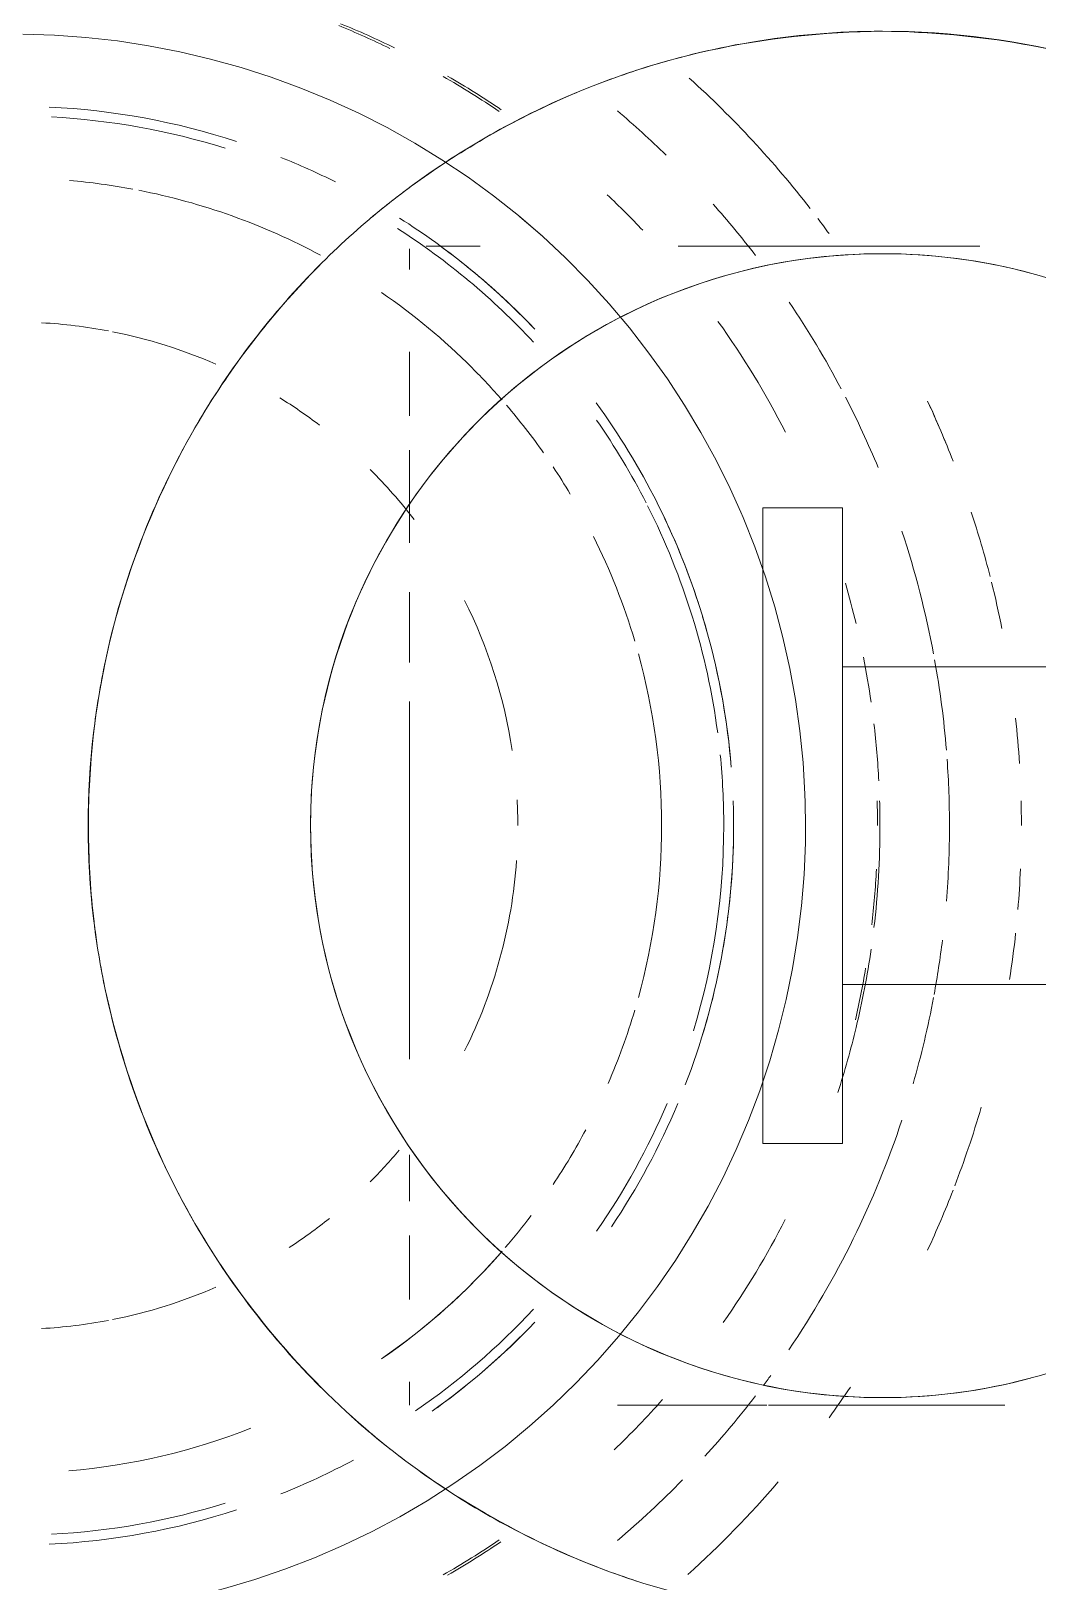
# Model space of a CAD drawing. Header units: millimetres. Extents: x -4000 to 187956, y -58990 to 162485.
# Drawn here: x 80434.58 to 80466.23, y 7498.4 to 7547.18 of the extents above; entities that cross this region are included whole.
import ezdxf

# ---------------------------------------------------------------- set-up
doc = ezdxf.new("R2010")
doc.units = ezdxf.units.MM
doc.layers.add('A-FLOR-PATT', color=8, linetype='Continuous', lineweight=13)
doc.layers.add('P-SANR-FIXT', color=6, linetype='Continuous', lineweight=9)

# ---------------------------------------------------------------- blocks, each defined once
blk = doc.blocks.new('C307 - C307-V815-0_000')
at = {"layer": 'P-SANR-FIXT', "color": 250}
for p, q in [((-5, -116.937), (-5, -123.937)), ((5, -123.937), (5, -116.937)), ((-10, -123.937), (-10, -126.437)), ((0, -123.937), (-10, -123.937)), ((10, -123.937), (0, -123.937)), ((10, -126.437), (10, -123.937)), ((-10, -126.437), (0, -126.437)), ((0, -126.437), (10, -126.437))]:
    blk.add_line(p, q, dxfattribs=at)
at = {"layer": 'P-SANR-FIXT', "color": 50}
for p, q in [((18.24, -126.264), (18.24, -118.822)), ((-18.24, -119.612), (-18.24, -127.727)), ((-2.982, -125.273), (-3.968, -125.412)), ((-2.982, -125.273), (-3.968, -125.412)), ((-1.99, -125.174), (-2.982, -125.273)), ((-0.996, -125.114), (-1.99, -125.174)), ((-0.731, -125.109), (-0.996, -125.114)), ((0, -125.094), (-0.731, -125.109)), ((0, -125.094), (-0.731, -125.109)), ((0.538, -125.1), (0, -125.094)), ((0.538, -125.1), (0, -125.094)), ((1.533, -125.142), (0.538, -125.1)), ((1.533, -125.142), (0.538, -125.1)), ((2.526, -125.223), (1.533, -125.142)), ((3.515, -125.344), (2.526, -125.223)), ((4.498, -125.504), (3.515, -125.344)), ((-5.92, -125.808), (-6.883, -126.064)), ((-4.948, -125.591), (-5.92, -125.808)), ((-3.968, -125.412), (-4.948, -125.591)), ((5.474, -125.703), (4.498, -125.504)), ((6.441, -125.942), (5.474, -125.703)), ((6.441, -125.942), (5.474, -125.703)), ((-6.883, -126.064), (-7.834, -126.359)), ((7.398, -126.218), (6.441, -125.942)), ((7.398, -126.218), (6.441, -125.942)), ((8.343, -126.533), (7.398, -126.218)), ((8.343, -126.533), (7.398, -126.218)), ((18.24, -127.727), (18.24, -126.317)), ((-8.774, -126.691), (-9.699, -127.06)), ((-7.834, -126.359), (-8.774, -126.691)), ((-9.863, -127.134), (-10.608, -127.467)), ((-9.863, -127.134), (-10.608, -127.467)), ((-9.699, -127.06), (-9.863, -127.134)), ((11.092, -127.701), (10.192, -127.275)), ((11.092, -127.701), (10.192, -127.275)), ((-18.24, -127.727), (-18.24, -129.104)), ((-10.608, -127.467), (-11.501, -127.909)), ((11.975, -128.162), (11.092, -127.701)), ((11.975, -128.162), (11.092, -127.701)), ((18.24, -131.017), (18.24, -127.727)), ((-11.501, -127.909), (-12.375, -128.386)), ((12.839, -128.659), (11.975, -128.162)), ((12.839, -128.659), (11.975, -128.162)), ((-12.375, -128.386), (-13.23, -128.899)), ((-12.375, -128.386), (-13.23, -128.899)), ((13.682, -129.189), (12.839, -128.659)), ((13.682, -129.189), (12.839, -128.659)), ((-13.23, -128.899), (-14.063, -129.444)), ((-13.23, -128.899), (-14.063, -129.444)), ((14.503, -129.753), (13.682, -129.189)), ((-14.063, -129.444), (-14.874, -130.023)), ((-14.063, -129.444), (-14.874, -130.023)), ((-14.874, -130.023), (-15.661, -130.634)), ((15.301, -130.349), (14.503, -129.753)), ((-15.661, -130.634), (-16.422, -131.276)), ((16.075, -130.977), (15.301, -130.349)), ((16.075, -130.977), (15.301, -130.349)), ((16.823, -131.635), (16.075, -130.977)), ((16.823, -131.635), (16.075, -130.977)), ((-16.422, -131.276), (-17.158, -131.947)), ((17.544, -132.322), (16.823, -131.635)), ((-17.158, -131.947), (-17.866, -132.648)), ((18.237, -133.038), (17.544, -132.322)), ((18.9, -133.781), (18.237, -133.038)), ((18.9, -133.781), (18.237, -133.038)), ((-19.196, -134.131), (-19.815, -134.912)), ((-19.158, -134.088), (-19.196, -134.131)), ((-18.976, -133.877), (-19.158, -134.088)), ((19.534, -134.549), (18.9, -133.781)), ((19.534, -134.549), (18.9, -133.781)), ((20.136, -135.343), (19.534, -134.549)), ((20.136, -135.343), (19.534, -134.549)), ((-19.815, -134.912), (-20.403, -135.716)), ((-18.24, -135.338), (-18.24, -137.033)), ((20.706, -136.16), (20.136, -135.343)), ((20.706, -136.16), (20.136, -135.343)), ((-20.403, -135.716), (-20.957, -136.543)), ((-20.403, -135.716), (-20.957, -136.543)), ((-20.957, -136.543), (-21.479, -137.392)), ((-20.957, -136.543), (-21.479, -137.392)), ((-21.479, -137.392), (-21.966, -138.261)), ((-21.479, -137.392), (-21.966, -138.261)), ((-17.5, -137.555), (-18.153, -137.555)), ((-12.897, -137.555), (-14.914, -137.555)), ((-12.897, -137.555), (-14.914, -137.555)), ((-10.359, -137.555), (-11.816, -137.555)), ((-10.359, -137.555), (-11.816, -137.555)), ((-8.895, -137.555), (-10.359, -137.555)), ((-8.895, -137.555), (-10.133, -137.555)), ((-5.131, -137.555), (-7.353, -137.555)), ((-5.131, -137.555), (-6.98, -137.555)), ((0, -137.555), (-3.903, -137.555)), ((0, -137.555), (-3.558, -137.555)), ((3.558, -137.555), (0, -137.555)), ((7.353, -137.555), (0, -137.555)), ((6.98, -137.555), (3.903, -137.555)), ((11.816, -137.555), (10.359, -137.555)), ((11.816, -137.555), (10.359, -137.555)), ((14.914, -137.555), (12.897, -137.555)), ((14.914, -137.555), (12.897, -137.555)), ((18.141, -137.555), (17.5, -137.555)), ((18.24, -137.555), (18.141, -137.555)), ((18.24, -137.555), (18.141, -137.555)), ((22.214, -138.738), (21.746, -137.859)), ((-21.966, -138.261), (-22.418, -139.149)), ((-22.418, -139.149), (-22.834, -140.054)), ((-22.834, -140.054), (-23.213, -140.975)), ((-22.834, -140.054), (-23.213, -140.975)), ((23.402, -141.479), (23.043, -140.55)), ((23.402, -141.479), (23.043, -140.55)), ((-23.213, -140.975), (-23.555, -141.911)), ((-23.213, -140.975), (-23.555, -141.911)), ((-23.555, -141.911), (-23.86, -142.859)), ((-23.555, -141.911), (-23.86, -142.859)), ((23.725, -142.421), (23.402, -141.479)), ((-23.86, -142.859), (-24.126, -143.819)), ((-23.86, -142.859), (-24.126, -143.819)), ((-24.126, -143.819), (-24.354, -144.789)), ((-24.354, -144.789), (-24.543, -145.767)), ((-24.543, -145.767), (-24.693, -146.752)), ((-24.693, -146.752), (-24.803, -147.742)), ((-24.803, -147.742), (-24.874, -148.735)), ((-24.874, -148.735), (-24.904, -149.731))]:
    blk.add_line(p, q, dxfattribs=at)
at = {"layer": 'P-SANR-FIXT', "color": 253}
for p, q in [((-5.684, -123.937), (-8.66, -123.937)), ((0, -123.937), (-5, -123.937)), ((5, -123.937), (0, -123.937)), ((8.66, -123.937), (5.684, -123.937)), ((-8.66, -126.437), (-0.883, -126.437)), ((0, -126.437), (8.499, -126.437))]:
    blk.add_line(p, q, dxfattribs=at)
at = {"layer": 'P-SANR-FIXT', "color": 254}
for p, q in [((0, -123.937), (-5.684, -123.937)), ((0, -123.937), (-5, -123.937)), ((5, -123.937), (0, -123.937)), ((5.684, -123.937), (0, -123.937)), ((-0.883, -126.437), (0, -126.437)), ((8.499, -126.437), (8.66, -126.437))]:
    blk.add_line(p, q, dxfattribs=at)
at = {"layer": 'P-SANR-FIXT', "color": 50, "flags": 128}
for points in [[(-0.731, -125.109), (-0.996, -125.114), (-1.99, -125.174), (-2.982, -125.273)], [(3.515, -125.344), (2.526, -125.223), (1.533, -125.142)], [(5.474, -125.703), (4.498, -125.504), (3.515, -125.344)], [(-3.968, -125.412), (-4.948, -125.591), (-5.92, -125.808), (-6.883, -126.064), (-7.834, -126.359)], [(-7.834, -126.359), (-8.774, -126.691), (-9.699, -127.06), (-9.863, -127.134)], [(10.192, -127.275), (9.275, -126.886), (8.343, -126.533)], [(10.192, -127.275), (9.275, -126.886), (8.343, -126.533)], [(-10.608, -127.467), (-11.501, -127.909), (-12.375, -128.386)], [(15.301, -130.349), (14.503, -129.753), (13.682, -129.189)], [(-14.874, -130.023), (-15.661, -130.634), (-16.422, -131.276)], [(-16.422, -131.276), (-17.158, -131.947), (-17.866, -132.648)], [(18.237, -133.038), (17.544, -132.322), (16.823, -131.635)], [(-17.866, -132.648), (-18.546, -133.376), (-19.196, -134.131)], [(-17.866, -132.648), (-18.546, -133.376), (-18.976, -133.877)], [(-19.196, -134.131), (-19.815, -134.912), (-20.403, -135.716)], [(21.746, -137.859), (21.243, -136.999), (20.706, -136.16)], [(21.746, -137.859), (21.243, -136.999), (20.706, -136.16)], [(23.043, -140.55), (22.647, -139.636), (22.214, -138.738), (21.746, -137.859)], [(-21.966, -138.261), (-22.418, -139.149), (-22.834, -140.054)], [(23.043, -140.55), (22.647, -139.636), (22.214, -138.738)], [(24.009, -143.376), (23.725, -142.421), (23.402, -141.479)], [(24.254, -144.341), (24.009, -143.376), (23.725, -142.421)], [(-24.126, -143.819), (-24.354, -144.789), (-24.543, -145.767)], [(-24.543, -145.767), (-24.693, -146.752), (-24.803, -147.742)], [(-24.803, -147.742), (-24.874, -148.735), (-24.904, -149.731)]]:
    blk.add_lwpolyline(points, dxfattribs=at)
at = {"layer": 'P-SANR-FIXT', "color": 250}
for radius, start, end in [(18, 123.8599, 180), (18, 360, 56.1401), (18, 180, 360), (25, 198.0468, 203.344), (25, 336.6542, 341.9557), (25, 216.7035, 220.0963), (25, 318.0232, 323.3239), (25, 258.017, 263.2928), (25, 276.7203, 281.9932)]:
    blk.add_arc((0, -122.671), radius, start, end, dxfattribs=at)
at = {"layer": 'P-SANR-FIXT', "color": 254}
for radius, start, end in [(25, 165, 180), (18, 165, 180), (18, 0, 15), (25, 180, 189.6301), (18, 180, 195), (18, 345, 360), (18, 267.6449, 270)]:
    blk.add_arc((0, -122.671), radius, start, end, dxfattribs=at)
at = {"layer": 'P-SANR-FIXT', "color": 50}
for radius, start, end in [(31.698, 93.5463, 96.1258), (31.698, 93.5463, 96.1258), (31.698, 90, 91.4133), (31.698, 90, 91.4133), (31.698, 85.2264, 87.5472), (31.698, 85.2264, 87.5472), (31.698, 81.213, 83.8742), (31.698, 81.213, 83.8742), (31.698, 101.2876, 103.9872), (31.698, 101.2876, 103.9872), (31.698, 104.3143, 108.1429), (31.698, 104.3143, 108.1429), (31.698, 71.3098, 73.7693), (31.698, 69.0471, 71.2967), (31.698, 69.0471, 71.2967), (31.698, 111.223, 114.9203), (31.698, 65.0797, 68.777), (31.698, 65.0797, 68.777), (31.698, 112.3365, 114.9203), (29.434, 94.6333, 100.2085), (29.434, 90, 94.0666), (29.434, 85.3667, 90), (29.434, 79.5959, 82.9762), (29.434, 100.5794, 108.3532), (29.434, 73.9761, 79.4206), (29.434, 55.9222, 71.6468), (29.434, 112.5065, 117.2613), (27.248, 92.957, 96.7517), (27.248, 90, 91.6441), (27.17, 90, 91.6489), (27.248, 83.2483, 90), (27.17, 83.3964, 87.1079), (27.248, 98.1978, 101.2105), (27.248, 76.5277, 81.8022), (27.17, 76.9974, 80.4905), (27.248, 103.4992, 106.26), (27.248, 72.0401, 76.5277), (31.698, 54, 56.1252), (31.698, 54, 56.1252), (31.698, 126, 127.078), (31.698, 126, 127.078), (29.434, 117.836, 124.0299), (31.698, 127.7736, 137.9096), (31.698, 127.7736, 137.9096), (27.248, 117.0172, 125.6224), (27.248, 54.9818, 62.9499), (29.434, 53.2225, 54), (31.698, 41.9798, 49.342), (31.698, 41.9798, 49.342), (29.434, 127.5574, 131.6416), (29.434, 47.6118, 52.4426), (22.642, 94.6539, 116.6672), (22.642, 94.6539, 106.8827), (22.642, 94.6539, 106.8827), (22.332, 90, 95.7247), (22.642, 90, 91.9786), (22.642, 90, 91.9786), (22.642, 90, 91.9786), (22.642, 68.8748, 90), (22.642, 73.1173, 90), (22.642, 73.1173, 90), (22.332, 73.2056, 90), (22.332, 97.5221, 116.7909), (22.642, 108, 116.6672), (22.642, 108, 116.6672), (22.642, 56.1111, 67.277), (22.642, 56.1111, 67.277), (22.642, 56.1111, 67.277), (29.434, 40.1727, 45.6122), (29.434, 135.8053, 139.8273), (20.377, 90, 105.3925), (20.377, 74.6075, 90), (22.332, 55.1633, 66.9623), (27.248, 43.8599, 48.4868), (27.248, 133.4417, 136.7676), (22.642, 116.6803, 126), (22.642, 116.6803, 126), (22.642, 116.6803, 126), (22.332, 117.0498, 124.8367), (20.377, 106.564, 116.524), (20.377, 66.5391, 73.436), (20.377, 56.3326, 61.9839), (20.377, 120.8029, 123.6674), (22.642, 133.649, 147.6173), (22.642, 133.649, 144), (22.642, 133.649, 144), (20.377, 125.1563, 130.4837), (22.642, 35.5145, 46.351), (22.642, 36, 46.351), (22.642, 36, 46.351), (22.332, 132.9483, 147.2978), (20.377, 49.3331, 52.9692), (22.332, 34.4518, 47.0517), (15.849, 98.5999, 116.573), (15.849, 98.5999, 116.573), (15.849, 90, 92.937), (15.849, 90, 92.937), (15.849, 63.427, 86.034), (15.849, 63.427, 86.034), (27.248, 145.7597, 149.9594), (27.17, 145.8119, 150.2147), (20.377, 131.1, 135), (20.377, 34.5724, 48.9), (27.17, 29.789, 34.1881), (27.248, 30.0447, 34.1961), (20.377, 135, 145.4276), (15.849, 127.4317, 135), (15.849, 127.4317, 135), (27.248, 153.9349, 157.8515), (15.849, 45, 49.891), (15.849, 45, 49.891), (27.17, 154.1963, 157.9165), (22.642, 21.7578, 28.1379), (22.642, 21.7578, 28.1379), (22.642, 21.7578, 28.1379), (22.642, 153.4769, 158.2422), (22.642, 153.4769, 158.2422), (22.642, 153.4769, 158.2422), (20.377, 151.7472, 168.9041), (15.849, 142.6868, 148.1478), (15.849, 142.6868, 148.1478), (15.849, 33.1111, 38.7535), (15.849, 33.1111, 38.7535), (20.377, 4.8323, 21.4549), (22.642, 162, 177.2016), (22.642, 162, 177.2016), (22.642, 162, 177.2016), (22.332, 162.695, 176.9824), (22.332, 3.0176, 17.305), (22.642, 2.7984, 18), (22.642, 2.7984, 18), (22.642, 2.7984, 18), (15.849, 156.3786, 168.7322), (15.849, 156.3786, 168.7322), (15.849, 11.2678, 23.6214), (15.849, 11.2678, 23.6214), (20.377, 169.4379, 175.0999), (15.849, 169.2116, 176.8719), (15.849, 169.2116, 176.8719), (15.849, 3.1281, 10.7884), (15.849, 3.1281, 10.7884)]:
    blk.add_arc((0, -150), radius, start, end, dxfattribs=at)
at = {"layer": 'P-SANR-FIXT', "color": 253}
for radius, start, end in [(25, 189.6301, 198.0468), (18, 195, 267.6449), (18, 270, 345), (25, 203.344, 216.7035), (25, 323.3239, 336.6542), (25, 225, 239.963), (25, 300.0426, 315), (25, 240, 258.017), (25, 281.9932, 300), (25, 263.2928, 276.7203)]:
    blk.add_arc((0, -122.671), radius, start, end, dxfattribs=at)
at = {"layer": 'P-SANR-FIXT', "color": 250}
blk.add_open_spline([(-25, -122.671), (-24.982, -121.156), (-24.709, -118.208), (-23.619, -114.084), (-21.738, -110.097), (-20.077, -107.705), (-19.145, -106.594)], degree=3, dxfattribs=at)
for points, knots in [([(19.151, -106.602), (19.381, -106.876), (20.724, -108.553), (23.822, -113.66), (24.954, -118.883), (25, -122.671)], [0.7777778, 0.7777778, 0.7777778, 0.7777778, 0.7916667, 0.8611111, 1, 1, 1, 1]), ([(25, -122.671), (24.982, -124.186), (24.708, -127.134), (23.619, -131.257), (21.742, -135.24), (19.255, -138.824), (16.151, -141.901), (12.582, -144.429), (8.609, -146.261), (4.893, -147.279), (1.673, -147.656), (-2.042, -147.697), (-6.476, -147.021), (-10.84, -145.322), (-13.9, -143.508), (-16.1, -141.852), (-18.112, -139.973), (-20.426, -137.277), (-23.824, -131.682), (-24.956, -126.458), (-25, -122.671)], [0, 0, 0, 0, 0.055556, 0.111111, 0.166667, 0.222222, 0.277778, 0.333333, 0.388889, 0.444444, 0.479167, 0.513889, 0.583333, 0.652778, 0.6875, 0.722222, 0.756944, 0.791667, 0.861111, 1, 1, 1, 1])]:
    blk.add_open_spline(points, degree=3, knots=knots, dxfattribs=at)
blk = doc.blocks.new('C307 - C307-V850-0_000')
at = {"layer": 'P-SANR-FIXT', "color": 250}
for p, q in [((-5, -116.937), (-5, -123.937)), ((5, -123.937), (5, -116.937)), ((-10, -123.937), (-10, -126.437)), ((0, -123.937), (-10, -123.937)), ((10, -123.937), (0, -123.937)), ((10, -126.437), (10, -123.937)), ((-10, -126.437), (0, -126.437)), ((0, -126.437), (10, -126.437))]:
    blk.add_line(p, q, dxfattribs=at)
at = {"layer": 'P-SANR-FIXT', "color": 50}
for p, q in [((18.24, -126.264), (18.24, -118.822)), ((-18.24, -119.612), (-18.24, -127.727)), ((-2.982, -125.273), (-3.968, -125.412)), ((-2.982, -125.273), (-3.968, -125.412)), ((-1.99, -125.174), (-2.982, -125.273)), ((-1.99, -125.174), (-2.982, -125.273)), ((-0.996, -125.114), (-1.99, -125.174)), ((-0.996, -125.114), (-1.99, -125.174)), ((-0.731, -125.109), (-0.996, -125.114)), ((-0.731, -125.109), (-0.996, -125.114)), ((0, -125.094), (-0.731, -125.109)), ((0, -125.094), (-0.731, -125.109)), ((0.538, -125.1), (0, -125.094)), ((0.538, -125.1), (0, -125.094)), ((1.533, -125.142), (0.538, -125.1)), ((1.533, -125.142), (0.538, -125.1)), ((2.526, -125.223), (1.533, -125.142)), ((2.526, -125.223), (1.533, -125.142)), ((3.515, -125.344), (2.526, -125.223)), ((3.515, -125.344), (2.526, -125.223)), ((4.498, -125.504), (3.515, -125.344)), ((4.498, -125.504), (3.515, -125.344)), ((-5.92, -125.808), (-6.883, -126.064)), ((-5.92, -125.808), (-6.883, -126.064)), ((-4.948, -125.591), (-5.92, -125.808)), ((-4.948, -125.591), (-5.92, -125.808)), ((-3.968, -125.412), (-4.948, -125.591)), ((-3.968, -125.412), (-4.948, -125.591)), ((5.474, -125.703), (4.498, -125.504)), ((5.474, -125.703), (4.498, -125.504)), ((6.441, -125.942), (5.474, -125.703)), ((6.441, -125.942), (5.474, -125.703)), ((-6.883, -126.064), (-7.834, -126.359)), ((-6.883, -126.064), (-7.834, -126.359)), ((7.398, -126.218), (6.441, -125.942)), ((7.398, -126.218), (6.441, -125.942)), ((8.343, -126.533), (7.398, -126.218)), ((8.343, -126.533), (7.398, -126.218)), ((18.24, -127.727), (18.24, -126.317)), ((-8.774, -126.691), (-9.699, -127.06)), ((-7.834, -126.359), (-8.774, -126.691)), ((9.275, -126.886), (8.343, -126.533)), ((-9.863, -127.134), (-10.608, -127.467)), ((-9.863, -127.134), (-10.608, -127.467)), ((-9.699, -127.06), (-9.863, -127.134)), ((10.192, -127.275), (9.275, -126.886)), ((11.092, -127.701), (10.192, -127.275)), ((11.092, -127.701), (10.192, -127.275)), ((-18.24, -127.727), (-18.24, -129.104)), ((-10.608, -127.467), (-11.501, -127.909)), ((-10.608, -127.467), (-11.501, -127.909)), ((11.975, -128.162), (11.092, -127.701)), ((18.24, -131.017), (18.24, -127.727)), ((-11.501, -127.909), (-12.375, -128.386)), ((-11.501, -127.909), (-12.375, -128.386)), ((12.839, -128.659), (11.975, -128.162)), ((-12.375, -128.386), (-13.23, -128.899)), ((-12.375, -128.386), (-13.23, -128.899)), ((13.682, -129.189), (12.839, -128.659)), ((13.682, -129.189), (12.839, -128.659)), ((-13.23, -128.899), (-14.063, -129.444)), ((-13.23, -128.899), (-14.063, -129.444)), ((14.503, -129.753), (13.682, -129.189)), ((14.503, -129.753), (13.682, -129.189)), ((-14.063, -129.444), (-14.874, -130.023)), ((-14.063, -129.444), (-14.874, -130.023)), ((-14.874, -130.023), (-15.661, -130.634)), ((-14.874, -130.023), (-15.661, -130.634)), ((15.301, -130.349), (14.503, -129.753)), ((15.301, -130.349), (14.503, -129.753)), ((-15.661, -130.634), (-16.422, -131.276)), ((-15.661, -130.634), (-16.422, -131.276)), ((16.075, -130.977), (15.301, -130.349)), ((16.075, -130.977), (15.301, -130.349)), ((16.823, -131.635), (16.075, -130.977)), ((16.823, -131.635), (16.075, -130.977)), ((-16.422, -131.276), (-17.158, -131.947)), ((-16.422, -131.276), (-17.158, -131.947)), ((17.544, -132.322), (16.823, -131.635)), ((-17.158, -131.947), (-17.866, -132.648)), ((-17.158, -131.947), (-17.866, -132.648)), ((-17.866, -132.648), (-18.546, -133.376)), ((18.237, -133.038), (17.544, -132.322)), ((18.9, -133.781), (18.237, -133.038)), ((18.9, -133.781), (18.237, -133.038)), ((-18.546, -133.376), (-19.196, -134.131)), ((-19.196, -134.131), (-19.815, -134.912)), ((-19.196, -134.131), (-19.815, -134.912)), ((-19.158, -134.088), (-19.196, -134.131)), ((-18.976, -133.877), (-19.158, -134.088)), ((19.534, -134.549), (18.9, -133.781)), ((19.534, -134.549), (18.9, -133.781)), ((20.136, -135.343), (19.534, -134.549)), ((20.136, -135.343), (19.534, -134.549)), ((-19.815, -134.912), (-20.403, -135.716)), ((-19.815, -134.912), (-20.403, -135.716)), ((-18.24, -135.338), (-18.24, -137.033)), ((20.706, -136.16), (20.136, -135.343)), ((20.706, -136.16), (20.136, -135.343)), ((-20.403, -135.716), (-20.957, -136.543)), ((-20.403, -135.716), (-20.957, -136.543)), ((-20.957, -136.543), (-21.479, -137.392)), ((-20.957, -136.543), (-21.479, -137.392)), ((21.243, -136.999), (20.706, -136.16)), ((21.243, -136.999), (20.706, -136.16)), ((21.746, -137.859), (21.243, -136.999)), ((21.746, -137.859), (21.243, -136.999)), ((-21.479, -137.392), (-21.966, -138.261)), ((-21.479, -137.392), (-21.966, -138.261)), ((-17.5, -137.555), (-18.153, -137.555)), ((-12.897, -137.555), (-14.914, -137.555)), ((-12.897, -137.555), (-14.914, -137.555)), ((-10.359, -137.555), (-11.816, -137.555)), ((-10.359, -137.555), (-11.816, -137.555)), ((-8.895, -137.555), (-10.359, -137.555)), ((-8.895, -137.555), (-10.133, -137.555)), ((-5.131, -137.555), (-7.353, -137.555)), ((-5.131, -137.555), (-6.98, -137.555)), ((0, -137.555), (-3.903, -137.555)), ((0, -137.555), (-3.558, -137.555)), ((3.558, -137.555), (0, -137.555)), ((7.353, -137.555), (0, -137.555)), ((6.98, -137.555), (3.903, -137.555)), ((11.816, -137.555), (10.359, -137.555)), ((11.816, -137.555), (10.359, -137.555)), ((14.914, -137.555), (12.897, -137.555)), ((14.914, -137.555), (12.897, -137.555)), ((18.141, -137.555), (17.5, -137.555)), ((18.24, -137.555), (18.141, -137.555)), ((18.24, -137.555), (18.141, -137.555)), ((22.214, -138.738), (21.746, -137.859)), ((22.214, -138.738), (21.746, -137.859)), ((-21.966, -138.261), (-22.418, -139.149)), ((-21.966, -138.261), (-22.418, -139.149)), ((22.647, -139.636), (22.214, -138.738)), ((-22.418, -139.149), (-22.834, -140.054)), ((-22.418, -139.149), (-22.834, -140.054)), ((23.043, -140.55), (22.647, -139.636)), ((-22.834, -140.054), (-23.213, -140.975)), ((23.402, -141.479), (23.043, -140.55)), ((23.402, -141.479), (23.043, -140.55)), ((-23.213, -140.975), (-23.555, -141.911)), ((-23.555, -141.911), (-23.86, -142.859)), ((-23.555, -141.911), (-23.86, -142.859)), ((23.725, -142.421), (23.402, -141.479)), ((23.725, -142.421), (23.402, -141.479)), ((24.009, -143.376), (23.725, -142.421)), ((24.009, -143.376), (23.725, -142.421)), ((-23.86, -142.859), (-24.126, -143.819)), ((-23.86, -142.859), (-24.126, -143.819)), ((-24.126, -143.819), (-24.354, -144.789)), ((-24.126, -143.819), (-24.354, -144.789)), ((-24.354, -144.789), (-24.543, -145.767)), ((-24.354, -144.789), (-24.543, -145.767)), ((-24.543, -145.767), (-24.693, -146.752)), ((-24.543, -145.767), (-24.693, -146.752)), ((-24.693, -146.752), (-24.803, -147.742)), ((-24.693, -146.752), (-24.803, -147.742)), ((-24.803, -147.742), (-24.874, -148.735)), ((-24.803, -147.742), (-24.874, -148.735)), ((-24.874, -148.735), (-24.904, -149.731)), ((-24.874, -148.735), (-24.904, -149.731))]:
    blk.add_line(p, q, dxfattribs=at)
at = {"layer": 'P-SANR-FIXT', "color": 253}
for p, q in [((-5.684, -123.937), (-8.66, -123.937)), ((0, -123.937), (-5, -123.937)), ((5, -123.937), (0, -123.937)), ((8.66, -123.937), (5.684, -123.937)), ((-8.66, -126.437), (-0.883, -126.437)), ((0, -126.437), (8.499, -126.437))]:
    blk.add_line(p, q, dxfattribs=at)
at = {"layer": 'P-SANR-FIXT', "color": 254}
for p, q in [((0, -123.937), (-5.684, -123.937)), ((0, -123.937), (-5, -123.937)), ((5, -123.937), (0, -123.937)), ((5.684, -123.937), (0, -123.937)), ((-0.883, -126.437), (0, -126.437)), ((8.499, -126.437), (8.66, -126.437))]:
    blk.add_line(p, q, dxfattribs=at)
at = {"layer": 'P-SANR-FIXT', "color": 50, "flags": 128}
for points in [[(-7.834, -126.359), (-8.774, -126.691), (-9.699, -127.06), (-9.863, -127.134)], [(10.192, -127.275), (9.275, -126.886), (8.343, -126.533)], [(12.839, -128.659), (11.975, -128.162), (11.092, -127.701)], [(18.237, -133.038), (17.544, -132.322), (16.823, -131.635)], [(-17.866, -132.648), (-18.546, -133.376), (-18.976, -133.877)], [(23.043, -140.55), (22.647, -139.636), (22.214, -138.738)], [(-22.834, -140.054), (-23.213, -140.975), (-23.555, -141.911)]]:
    blk.add_lwpolyline(points, dxfattribs=at)
at = {"layer": 'P-SANR-FIXT', "color": 250}
for radius, start, end in [(18, 123.8599, 180), (18, 360, 56.1401), (18, 180, 360), (25, 198.0468, 203.344), (25, 336.6542, 341.9557), (25, 216.7035, 220.0963), (25, 318.0232, 323.3239), (25, 258.017, 263.2928), (25, 276.7203, 281.9932)]:
    blk.add_arc((0, -122.671), radius, start, end, dxfattribs=at)
at = {"layer": 'P-SANR-FIXT', "color": 254}
for radius, start, end in [(25, 165, 180), (18, 165, 180), (18, 0, 15), (25, 180, 189.6301), (18, 180, 195), (18, 345, 360), (18, 267.6449, 270)]:
    blk.add_arc((0, -122.671), radius, start, end, dxfattribs=at)
at = {"layer": 'P-SANR-FIXT', "color": 50}
for radius, start, end in [(31.698, 93.5463, 96.1258), (31.698, 93.5463, 96.1258), (31.698, 90, 91.4133), (31.698, 90, 91.4133), (31.698, 85.2264, 87.5472), (31.698, 85.2264, 87.5472), (31.698, 81.213, 83.8742), (31.698, 81.213, 83.8742), (31.698, 101.2876, 103.9872), (31.698, 101.2876, 103.9872), (31.698, 104.3143, 108.1429), (31.698, 104.3143, 108.1429), (31.698, 71.3098, 73.7693), (31.698, 69.0471, 71.2967), (31.698, 69.0471, 71.2967), (31.698, 111.223, 114.9203), (31.698, 65.0797, 68.777), (31.698, 65.0797, 68.777), (31.698, 112.3365, 114.9203), (29.434, 94.6333, 100.2085), (29.434, 90, 94.0666), (29.434, 85.3667, 90), (29.434, 79.5959, 82.9762), (29.434, 100.5794, 108.3532), (29.434, 73.9761, 79.4206), (29.434, 55.9222, 71.6468), (29.434, 112.5065, 117.2613), (27.248, 92.957, 96.7517), (27.248, 90, 91.6441), (27.17, 90, 91.6489), (27.248, 83.2483, 90), (27.17, 83.3964, 87.1079), (27.248, 98.1978, 101.2105), (27.248, 76.5277, 81.8022), (27.17, 76.9974, 80.4905), (27.248, 103.4992, 106.26), (27.248, 72.0401, 76.5277), (31.698, 54, 56.1252), (31.698, 54, 56.1252), (31.698, 126, 127.078), (31.698, 126, 127.078), (29.434, 117.836, 124.0299), (31.698, 127.7736, 137.9096), (31.698, 127.7736, 137.9096), (27.248, 117.0172, 125.6224), (27.248, 54.9818, 62.9499), (29.434, 53.2225, 54), (31.698, 41.9798, 49.342), (31.698, 41.9798, 49.342), (29.434, 127.5574, 131.6416), (29.434, 47.6118, 52.4426), (22.642, 94.6539, 116.6672), (22.642, 94.6539, 106.8827), (22.642, 94.6539, 106.8827), (22.332, 90, 95.7247), (22.642, 90, 91.9786), (22.642, 90, 91.9786), (22.642, 90, 91.9786), (22.642, 68.8748, 90), (22.642, 73.1173, 90), (22.642, 73.1173, 90), (22.332, 73.2056, 90), (22.332, 97.5221, 116.7909), (22.642, 108, 116.6672), (22.642, 108, 116.6672), (22.642, 56.1111, 67.277), (22.642, 56.1111, 67.277), (22.642, 56.1111, 67.277), (29.434, 40.1727, 45.6122), (29.434, 135.8053, 139.8273), (20.377, 90, 105.3925), (20.377, 74.6075, 90), (22.332, 55.1633, 66.9623), (27.248, 43.8599, 48.4868), (27.248, 133.4417, 136.7676), (22.642, 116.6803, 126), (22.642, 116.6803, 126), (22.642, 116.6803, 126), (22.332, 117.0498, 124.8367), (20.377, 106.564, 116.524), (20.377, 66.5391, 73.436), (20.377, 56.3326, 61.9839), (20.377, 120.8029, 123.6674), (22.642, 133.649, 147.6173), (22.642, 133.649, 144), (22.642, 133.649, 144), (20.377, 125.1563, 130.4837), (22.642, 35.5145, 46.351), (22.642, 36, 46.351), (22.642, 36, 46.351), (22.332, 132.9483, 147.2978), (20.377, 49.3331, 52.9692), (22.332, 34.4518, 47.0517), (15.849, 98.5999, 116.573), (15.849, 98.5999, 116.573), (15.849, 90, 92.937), (15.849, 90, 92.937), (15.849, 63.427, 86.034), (15.849, 63.427, 86.034), (27.248, 145.7597, 149.9594), (27.17, 145.8119, 150.2147), (20.377, 131.1, 135), (20.377, 45, 48.9), (27.17, 29.789, 34.1881), (27.248, 30.0447, 34.1961), (20.377, 135, 145.4276), (20.377, 34.5724, 45), (15.849, 127.4317, 135), (15.849, 127.4317, 135), (27.248, 153.9349, 157.8515), (15.849, 45, 49.891), (15.849, 45, 49.891), (27.17, 154.1963, 157.9165), (22.642, 21.7578, 28.1379), (22.642, 21.7578, 28.1379), (22.642, 21.7578, 28.1379), (22.642, 153.4769, 158.2422), (22.642, 153.4769, 158.2422), (22.642, 153.4769, 158.2422), (20.377, 151.7472, 168.9041), (15.849, 142.6868, 148.1478), (15.849, 142.6868, 148.1478), (15.849, 33.1111, 38.7535), (15.849, 33.1111, 38.7535), (20.377, 4.8323, 21.4549), (22.642, 162, 177.2016), (22.642, 162, 177.2016), (22.642, 162, 177.2016), (22.332, 162.695, 176.9824), (22.332, 3.0176, 17.305), (22.642, 2.7984, 18), (22.642, 2.7984, 18), (22.642, 2.7984, 18), (15.849, 156.3786, 168.7322), (15.849, 156.3786, 168.7322), (15.849, 11.2678, 23.6214), (15.849, 11.2678, 23.6214), (20.377, 169.4379, 175.0999), (15.849, 169.2116, 176.8719), (15.849, 169.2116, 176.8719), (15.849, 3.1281, 10.7884), (15.849, 3.1281, 10.7884)]:
    blk.add_arc((0, -150), radius, start, end, dxfattribs=at)
at = {"layer": 'P-SANR-FIXT', "color": 253}
for radius, start, end in [(25, 189.6301, 198.0468), (18, 195, 267.6449), (18, 270, 345), (25, 203.344, 216.7035), (25, 323.3239, 336.6542), (25, 225, 239.963), (25, 300.0426, 315), (25, 240, 258.017), (25, 281.9932, 300), (25, 263.2928, 276.7203)]:
    blk.add_arc((0, -122.671), radius, start, end, dxfattribs=at)
at = {"layer": 'P-SANR-FIXT', "color": 250}
blk.add_open_spline([(-25, -122.671), (-24.982, -121.156), (-24.709, -118.208), (-23.619, -114.084), (-21.738, -110.097), (-20.077, -107.705), (-19.145, -106.594)], degree=3, dxfattribs=at)
for points, knots in [([(19.151, -106.602), (19.381, -106.876), (20.724, -108.553), (23.822, -113.66), (24.954, -118.883), (25, -122.671)], [0.7777778, 0.7777778, 0.7777778, 0.7777778, 0.7916667, 0.8611111, 1, 1, 1, 1]), ([(25, -122.671), (24.982, -124.186), (24.708, -127.134), (23.619, -131.257), (21.742, -135.24), (19.255, -138.824), (16.151, -141.901), (12.582, -144.429), (8.609, -146.261), (4.893, -147.279), (1.673, -147.656), (-2.042, -147.697), (-6.476, -147.021), (-10.84, -145.322), (-13.9, -143.508), (-16.1, -141.852), (-18.112, -139.973), (-20.426, -137.277), (-23.824, -131.682), (-24.956, -126.458), (-25, -122.671)], [0, 0, 0, 0, 0.055556, 0.111111, 0.166667, 0.222222, 0.277778, 0.333333, 0.388889, 0.444444, 0.479167, 0.513889, 0.583333, 0.652778, 0.6875, 0.722222, 0.756944, 0.791667, 0.861111, 1, 1, 1, 1])]:
    blk.add_open_spline(points, degree=3, knots=knots, dxfattribs=at)
blk = doc.blocks.new('CMF2_NHAXUONG_A_rvt-1-0_000')
at = {"layer": 'A-FLOR-PATT', "lineweight": 9}
h = blk.add_hatch(dxfattribs=at)
h.set_pattern_fill('FP_25', color=252, style=0, pattern_type=2)
h.set_pattern_definition([(89.998, (160159.3, 137898.8), (-600, 0.021), []), (179.998, (160159.3, 137898.8), (-0.021, -600), [])])
h.paths.add_polyline_path([(154749.885, 498.905), (160009.361, 498.905), (160009.253, 1898.495), (156700.319, 1898.502), (156700.429, 1498.542), (156600.36, 1498.542), (156600.355, 2298.535), (158059.007, 2298.535), (158058.95, 5748.613), (156099.885, 5748.433), (156099.885, 4399.903), (155999.885, 4399.903), (155999.885, 5748.487), (154749.885, 5748.543), (154749.885, 751.936)])
h.paths.add_polyline_path([(160209.304, 1748.67), (165509.359, 1749.398), (165509.051, 3698.263), (162659.146, 3698.263), (162659.146, 3548.445), (162459.146, 3548.445), (162459.145, 4948.703), (161059.263, 4948.825), (161059.26, 4898.283), (160209.362, 4898.913), (160209.254, 3698.445), (160859.147, 3698.445), (160859.147, 3498.445), (160209.147, 3498.445), (160209.289, 1919.983)])
h.paths.add_polyline_path([(158997.487, 2198.535), (159409.364, 2198.535), (159409.364, 3498.619), (158258.791, 3498.619), (158258.791, 2198.535), (158714.043, 2198.535)])
h.paths.add_polyline_path([(159280.912, 3698.445), (160009.147, 3698.445), (160009.147, 4898.728), (159959.048, 4898.641), (159959.853, 5848.631), (158258.554, 5848.622), (158258.554, 3698.445)])
h.paths.add_polyline_path([(83409.046, 5348.514), (85559.046, 5348.514), (85559.046, 6948.514), (83409.046, 6948.514), (83409.046, 5424.086)])
h.paths.add_polyline_path([(83209.258, 5348.602), (83209.258, 10108.828), (82009.258, 10108.828), (82009.258, 8808.828), (80984.258, 8808.828), (80984.046, 7248.514), (82234.046, 7248.514), (82234.046, 5348.602)])
h.paths.add_polyline_path([(80485.393, 6361.014), (80784.258, 6361.014), (80784.258, 8808.828), (79759.258, 8808.828), (79759.258, 10108.828), (78559.258, 10108.828), (78559.258, 6361.014), (79918.524, 6361.014)])
h.paths.add_polyline_path([(79959.258, 9008.828), (81809.258, 9008.828), (81809.258, 10208.828), (79959.258, 10208.828), (79959.258, 10096.236)])
h.paths.add_polyline_path([(5374.563, 15998.65), (5859.046, 15998.65), (5859.046, 18498.577), (509.048, 18498.577), (509.048, 17048.643), (4299.776, 17048.643), (4299.776, 15998.65), (5091.129, 15998.65)])
h.paths.add_polyline_path([(4409.041, 18698.577), (5959.046, 18698.577), (5959.046, 20998.578), (4409.041, 20998.578), (4409.041, 19440.536)])
h.paths.add_polyline_path([(509.048, 21198.577), (5859.046, 21198.578), (5859.046, 24898.283), (3969.26, 24898.283), (3969.26, 22848.578), (4609.26, 22848.578), (4609.26, 22743.94), (3769.26, 22743.94), (3769.26, 24698.746), (509.048, 24698.746), (509.048, 22798.578), (2129.26, 22798.578), (2129.26, 23198.57), (2229.26, 23198.57), (2229.26, 22398.578), (509.048, 22398.578), (509.048, 21776.61)])
h.paths.add_polyline_path([(4249.784, 73948.537), (5800.212, 73948.647), (5800.212, 76398.641), (4359.046, 76398.641), (4359.046, 76098.597), (509.26, 76098.685), (509.26, 73998.606), (4159.048, 73998.606), (4159.048, 74648.65), (4249.784, 74648.65), (4249.784, 74338.296)])
h.paths.add_polyline_path([(161750.212, 73948.538), (161750.212, 74640.013), (161850.206, 74640.013), (161850.309, 73998.606), (165509.368, 73998.694), (165509.368, 76098.685), (161659.474, 76098.597), (161659.474, 76398.641), (160200, 76398.641), (160200, 73948.649), (161548.409, 73948.552)])
h.paths.add_polyline_path([(161548.409, 76598.641), (161659.046, 76598.641), (161659.046, 78298.641), (160209.046, 78298.641), (160209.046, 76598.641)])
h.paths.add_polyline_path([(5091.129, 76598.641), (5809.477, 76598.641), (5809.477, 78298.641), (4359.477, 78298.641), (4359.477, 76598.641)])
h.paths.add_polyline_path([(160199.739, 78498.639), (161659.315, 78498.663), (161659.633, 78798.619), (165509.581, 78798.685), (165509.051, 80348.641), (161859.474, 80348.641), (161859.474, 80048.65), (161750, 80048.65), (161750, 80948.673), (160200.166, 80948.253), (160200.032, 80178.483)])
h.paths.add_polyline_path([(5709.477, 78498.641), (5709.477, 80948.283), (4249.997, 80948.283), (4249.997, 80299.284), (4149.786, 80299.284), (4149.786, 80348.641), (509.26, 80348.641), (508.939, 78798.685), (4159.156, 78798.597), (4159.477, 78498.641), (5091.129, 78498.641)])
h.paths.add_polyline_path([(86109.472, 132101.223), (86109.472, 133323.816), (84609.472, 133323.816), (84609.472, 132101.223)])
h.paths.add_polyline_path([(83259.472, 132200.855), (84409.472, 132200.855), (84409.472, 133523.816), (85259.472, 133523.816), (85259.26, 134848.409), (83259.472, 134848.409), (83259.472, 132740.168)])
h.paths.add_polyline_path([(87459.258, 132201.223), (87459.258, 134848.593), (85459.472, 134848.226), (85459.472, 133523.816), (86309.472, 133526.053), (86309.472, 132201.223), (86721.014, 132201.223)])
h.paths.add_polyline_path([(11209.154, 135098.741), (11209.049, 140698.728), (6109.258, 140698.728), (6109.258, 139698.738), (6059.047, 139698.738), (6059.045, 139098.68), (9550.261, 139098.701), (9550.258, 139498.686), (9650.258, 139498.686), (9650.263, 138698.694), (7959.614, 138698.694), (7959.613, 135098.747), (9859.048, 135098.754), (9859.048, 137148.744), (9259.048, 137148.744), (9259.048, 137348.744), (10059.048, 137348.744), (10059.048, 135098.753), (10759.871, 135098.746)])
h.paths.add_polyline_path([(156349.859, 135098.753), (156349.859, 136499.688), (156449.859, 136499.688), (156449.859, 135098.767), (158059.118, 135098.85), (158059.118, 138698.694), (156349.853, 138698.694), (156349.857, 139498.686), (156449.858, 139498.686), (156449.854, 139098.701), (159959.683, 139098.68), (159959.683, 140698.816), (154809.154, 140698.637), (154808.945, 135098.753)])
h.paths.add_polyline_path([(162549.789, 135998.603), (162549.79, 137398.747), (162659.049, 137398.747), (162659.049, 137248.798), (165509.378, 137248.816), (165509.632, 139448.496), (160159.474, 139448.496), (160159.474, 137398.747), (160750.212, 137398.747), (160750.212, 137298.747), (160149.79, 137298.747), (160149.79, 135998.826), (161548.409, 135998.696)])
h.paths.add_polyline_path([(3449.788, 135998.671), (5900.212, 135998.739), (5900.212, 137297.569), (5248.629, 137297.569), (5248.629, 137398.747), (5859.046, 137398.747), (5859.046, 139448.732), (509.359, 139448.732), (509.361, 137248.773), (3449.787, 137249.905), (3449.788, 136244.28)])
h.paths.add_polyline_path([(6059.046, 137398.747), (7159.62, 137398.747), (7159.62, 138698.694), (6059.046, 138698.694), (6059.046, 137412.318)])
h.paths.add_polyline_path([(158858.919, 137398.747), (159959.05, 137398.747), (159959.05, 138698.694), (158858.919, 138698.694), (158858.919, 137412.318)])
at = {"layer": 'P-SANR-FIXT', "color": 250, "lineweight": 9}
for name, rotation in [('C307 - C307-V815-0_000', 269.9999999999983), ('C307 - C307-V850-0_000', 269.9999999999976)]:
    blk.add_blockref(name, (80584.046, 7522.171), dxfattribs=dict(at, rotation=rotation))

msp = doc.modelspace()

# ---------------------------------------------------------------- block references
at = {"lineweight": 5}
msp.add_blockref('CMF2_NHAXUONG_A_rvt-1-0_000', (0, 0), dxfattribs=at)

doc.saveas('drawing.dxf')
